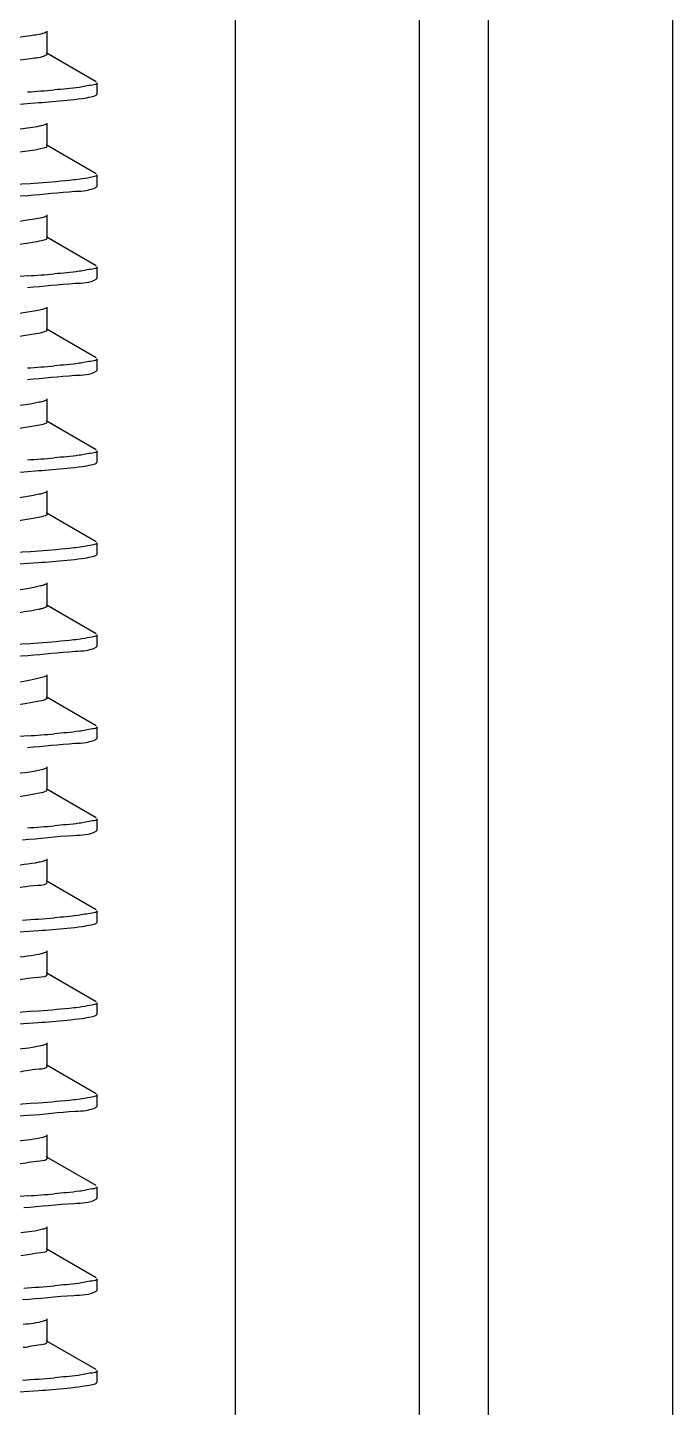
# Model space of a CAD drawing. Extents: x 1169373 to 1354985, y 649019 to 904199.
# Drawn here: x 1279277 to 1279397, y 805797.8 to 806055 of the extents above; entities that cross this region are included whole.
import ezdxf

# ---------------------------------------------------------------- set-up
doc = ezdxf.new("R2010")
doc.units = 0
doc.header["$LTSCALE"] = 1000
doc.header["$MEASUREMENT"] = 0

# ---------------------------------------------------------------- blocks, each defined once
blk = doc.blocks.new('gfhhrryyfd')
at = {"linetype": 'Continuous'}
for p, q in [((3693422.89, -1741005.43), (3693422.89, -1744418.97)), ((3693457.18, -1741005.43), (3693457.18, -1744418.97)), ((3693470.04, -1741005.43), (3693470.04, -1744418.97)), ((3693504.33, -1741005.43), (3693504.33, -1744418.97)), ((3693387.9, -1743580.74), (3693387.9, -1743576.45)), ((3693397.01, -1743585.91), (3693387.71, -1743580.52)), ((3693397.18, -1743588.24), (3693397.18, -1743586.1)), ((3693397.18, -1743588.24), (3693397.18, -1743586.1)), ((3693397.01, -1743588.43), (3693397.18, -1743588.24)), ((3693387.9, -1743597.88), (3693387.9, -1743593.6)), ((3693397.01, -1743603.05), (3693387.71, -1743597.67)), ((3693397.18, -1743605.39), (3693397.18, -1743603.24)), ((3693397.18, -1743605.39), (3693397.18, -1743603.24)), ((3693397.01, -1743605.57), (3693397.18, -1743605.39)), ((3693387.9, -1743615.03), (3693387.9, -1743610.74)), ((3693397.01, -1743620.2), (3693387.71, -1743614.81)), ((3693397.18, -1743622.53), (3693397.18, -1743620.39)), ((3693397.18, -1743622.53), (3693397.18, -1743620.39)), ((3693397.01, -1743622.72), (3693397.18, -1743622.53)), ((3693387.9, -1743632.18), (3693387.9, -1743627.89)), ((3693397.01, -1743637.35), (3693387.71, -1743631.96)), ((3693397.18, -1743639.68), (3693397.18, -1743637.53)), ((3693397.18, -1743639.68), (3693397.18, -1743637.53)), ((3693397.01, -1743639.86), (3693397.18, -1743639.68)), ((3693387.9, -1743649.32), (3693387.9, -1743645.03)), ((3693397.01, -1743654.49), (3693387.71, -1743649.1)), ((3693397.18, -1743656.82), (3693397.18, -1743654.68)), ((3693397.18, -1743656.82), (3693397.18, -1743654.68)), ((3693397.01, -1743657.01), (3693397.18, -1743656.82)), ((3693387.9, -1743666.47), (3693387.9, -1743662.18)), ((3693397.01, -1743671.64), (3693387.71, -1743666.25)), ((3693397.18, -1743673.97), (3693397.18, -1743671.82)), ((3693397.18, -1743673.97), (3693397.18, -1743671.82)), ((3693397.01, -1743674.15), (3693397.18, -1743673.97)), ((3693387.9, -1743683.61), (3693387.9, -1743679.32)), ((3693397.01, -1743688.78), (3693387.71, -1743683.39)), ((3693397.18, -1743691.11), (3693397.18, -1743688.97)), ((3693397.18, -1743691.11), (3693397.18, -1743688.97)), ((3693397.01, -1743691.3), (3693397.18, -1743691.11)), ((3693387.9, -1743700.76), (3693387.9, -1743696.47)), ((3693386.9, -1743701.26), (3693386.42, -1743701.37)), ((3693397.01, -1743705.93), (3693387.71, -1743700.54)), ((3693397.18, -1743708.26), (3693397.18, -1743706.11)), ((3693397.18, -1743708.26), (3693397.18, -1743706.11)), ((3693397.01, -1743708.44), (3693397.18, -1743708.26)), ((3693387.9, -1743717.9), (3693387.9, -1743713.61)), ((3693397.01, -1743723.07), (3693387.71, -1743717.68)), ((3693387.11, -1743718.35), (3693386.45, -1743718.5)), ((3693397.18, -1743725.4), (3693397.18, -1743723.26)), ((3693397.18, -1743725.4), (3693397.18, -1743723.26)), ((3693397.01, -1743725.59), (3693397.18, -1743725.4)), ((3693387.9, -1743735.05), (3693387.9, -1743730.76)), ((3693397.01, -1743740.22), (3693387.71, -1743734.83)), ((3693397.18, -1743742.55), (3693397.18, -1743740.4)), ((3693397.18, -1743742.55), (3693397.18, -1743740.4)), ((3693397.01, -1743742.74), (3693397.18, -1743742.55)), ((3693387.9, -1743752.19), (3693387.9, -1743747.91)), ((3693397.01, -1743757.36), (3693387.71, -1743751.97)), ((3693397.18, -1743759.69), (3693397.18, -1743757.55)), ((3693397.18, -1743759.69), (3693397.18, -1743757.55)), ((3693397.01, -1743759.88), (3693397.18, -1743759.69)), ((3693387.9, -1743769.34), (3693387.9, -1743765.05)), ((3693397.01, -1743774.51), (3693387.71, -1743769.12)), ((3693397.18, -1743776.84), (3693397.18, -1743774.69)), ((3693397.18, -1743776.84), (3693397.18, -1743774.69)), ((3693397.01, -1743777.03), (3693397.18, -1743776.84)), ((3693387.9, -1743786.48), (3693387.9, -1743782.2)), ((3693397.01, -1743791.65), (3693387.71, -1743786.26)), ((3693397.18, -1743793.98), (3693397.18, -1743791.84)), ((3693397.18, -1743793.98), (3693397.18, -1743791.84)), ((3693397.01, -1743794.17), (3693397.18, -1743793.98)), ((3693387.9, -1743803.63), (3693387.9, -1743799.34)), ((3693397.01, -1743808.8), (3693387.71, -1743803.41)), ((3693397.18, -1743811.13), (3693397.18, -1743808.99)), ((3693397.18, -1743811.13), (3693397.18, -1743808.99)), ((3693397.01, -1743811.32), (3693397.18, -1743811.13)), ((3693387.9, -1743820.77), (3693387.9, -1743816.49)), ((3693397.01, -1743825.94), (3693387.71, -1743820.56)), ((3693397.18, -1743828.27), (3693397.18, -1743826.13)), ((3693397.18, -1743828.27), (3693397.18, -1743826.13)), ((3693397.01, -1743828.46), (3693397.18, -1743828.27))]:
    blk.add_line(p, q, dxfattribs=at)
for centre, radius, start, end in [((3693364.49, -1743293.21), 295.25, 273.829, 274.8033), ((3693364.62, -1743329.15), 293.6, 273.8442, 274.8035), ((3693364.54, -1743345.26), 294.64, 273.8345, 274.8034), ((3693364.5, -1743361.85), 295.19, 273.8294, 274.8033), ((3693383.65, -1743670.85), 13.65, 281.4996, 282.8069), ((3693364.63, -1743414.92), 293.55, 273.8446, 274.8035), ((3693364.54, -1743431.01), 294.61, 273.8348, 274.8034), ((3693363.28, -1743432.22), 310.59, 273.6947, 274.7994), ((3693364.63, -1743500.69), 293.51, 273.845, 274.8036), ((3693363.57, -1743504.42), 306.97, 273.7263, 274.8), ((3693363.29, -1743518.06), 310.48, 273.6957, 274.7994)]:
    blk.add_arc(centre, radius, start, end, dxfattribs=at)
for points, knots in [([(3693387.71, -1743576.67), (3693387.58, -1743576.74), (3693386.64, -1743577.08), (3693385.65, -1743577.22), (3693384.81, -1743577.34)], [0, 0, 0, 0, 0.145106, 1, 1, 1, 1]), ([(3693384.81, -1743577.34), (3693377.51, -1743578.39), (3693352.2, -1743579.54), (3693319.13, -1743581.07), (3693288.79, -1743582.76), (3693276.3, -1743583.49), (3693271.7, -1743584.25)], [0, 0, 0, 0, 0.195214, 0.66949, 0.876579, 1, 1, 1, 1]), ([(3693384.81, -1743581.62), (3693376.9, -1743582.77), (3693356.22, -1743583.61), (3693329.25, -1743585), (3693304.79, -1743586.15), (3693289, -1743586.91), (3693277.71, -1743587.92), (3693271.71, -1743588.3), (3693269.83, -1743588.95)], [0, 0, 0, 0, 0.2081, 0.537452, 0.703534, 0.845734, 0.94828, 1, 1, 1, 1]), ([(3693387.89, -1743580.74), (3693387.89, -1743580.84), (3693386.81, -1743581.55), (3693385.79, -1743581.48), (3693384.81, -1743581.62)], [0, 0, 0, 0, 0.090621, 1, 1, 1, 1]), ([(3693397.18, -1743586.1), (3693397.18, -1743586.41), (3693395.53, -1743586.61), (3693394.69, -1743586.84), (3693393.86, -1743586.95)], [0, 0, 0, 0, 0.27149, 1, 1, 1, 1]), ([(3693386.29, -1743589.8), (3693387.13, -1743589.74), (3693389.83, -1743589.53), (3693392.54, -1743589.28), (3693394.4, -1743589.02)], [0, 0, 0, 0, 0.30751, 1, 1, 1, 1]), ([(3693394.4, -1743589.02), (3693394.97, -1743588.94), (3693395.84, -1743588.79), (3693396.73, -1743588.59), (3693397.01, -1743588.43)], [0, 0, 0, 0, 0.642991, 1, 1, 1, 1]), ([(3693271.01, -1743595.25), (3693279.28, -1743594.64), (3693317.71, -1743592.77), (3693356.2, -1743592.01), (3693386.29, -1743589.8)], [0, 0, 0, 0, 0.21564, 1, 1, 1, 1]), ([(3693385.18, -1743594.43), (3693377.87, -1743595.55), (3693358.43, -1743596.36), (3693327.25, -1743597.91), (3693296.65, -1743599.61), (3693277.91, -1743600.24), (3693271.16, -1743601.48)], [0, 0, 0, 0, 0.194105, 0.509785, 0.82001, 1, 1, 1, 1]), ([(3693387.71, -1743593.82), (3693387.43, -1743593.97), (3693386.57, -1743594.19), (3693385.73, -1743594.34), (3693385.18, -1743594.43)], [0, 0, 0, 0, 0.36416, 1, 1, 1, 1]), ([(3693385.18, -1743598.71), (3693377.38, -1743599.91), (3693356.73, -1743600.7), (3693329.72, -1743602.12), (3693305.06, -1743603.29), (3693289.09, -1743604.05), (3693277.72, -1743605.08), (3693271.67, -1743605.44), (3693269.8, -1743606.1)], [0, 0, 0, 0, 0.204575, 0.534732, 0.702004, 0.845303, 0.948449, 1, 1, 1, 1]), ([(3693387.9, -1743597.88), (3693387.9, -1743598.15), (3693386.58, -1743598.43), (3693385.86, -1743598.61), (3693385.18, -1743598.71)], [0, 0, 0, 0, 0.278319, 1, 1, 1, 1]), ([(3693386.29, -1743604.8), (3693378.04, -1743605.41), (3693339.61, -1743607.28), (3693301.12, -1743608.04), (3693271.01, -1743610.25)], [0, 0, 0, 0, 0.215051, 1, 1, 1, 1]), ([(3693394.4, -1743604.02), (3693393.89, -1743604.09), (3693391.19, -1743604.42), (3693388.48, -1743604.64), (3693386.29, -1743604.8)], [0, 0, 0, 0, 0.191313, 1, 1, 1, 1]), ([(3693397.18, -1743603.24), (3693397.18, -1743603.51), (3693395.81, -1743603.74), (3693395.1, -1743603.92), (3693394.4, -1743604.02)], [0, 0, 0, 0, 0.274533, 1, 1, 1, 1]), ([(3693272.88, -1743612.26), (3693281.01, -1743611.7), (3693318.15, -1743609.92), (3693355.34, -1743609.06), (3693384.31, -1743607.08)], [0, 0, 0, 0, 0.219067, 1, 1, 1, 1]), ([(3693384.31, -1743607.08), (3693387.25, -1743606.88), (3693391.37, -1743606.31), (3693395.86, -1743606.23), (3693397.01, -1743605.57)], [0, 0, 0, 0, 0.690176, 1, 1, 1, 1]), ([(3693385.53, -1743611.52), (3693378.3, -1743612.71), (3693358.77, -1743613.46), (3693327.4, -1743615.05), (3693296.55, -1743616.79), (3693277.66, -1743617.36), (3693270.96, -1743618.67)], [0, 0, 0, 0, 0.1914, 0.508904, 0.82143, 1, 1, 1, 1]), ([(3693387.71, -1743610.96), (3693387.46, -1743611.1), (3693386.73, -1743611.3), (3693385.99, -1743611.44), (3693385.53, -1743611.52)], [0, 0, 0, 0, 0.370146, 1, 1, 1, 1]), ([(3693387.89, -1743615.03), (3693387.89, -1743615.27), (3693386.77, -1743615.55), (3693386.12, -1743615.71), (3693385.53, -1743615.8)], [0, 0, 0, 0, 0.281673, 1, 1, 1, 1]), ([(3693385.53, -1743615.8), (3693377.86, -1743617.06), (3693357.23, -1743617.79), (3693330.21, -1743619.25), (3693305.34, -1743620.42), (3693289.21, -1743621.18), (3693277.74, -1743622.23), (3693271.64, -1743622.58), (3693269.77, -1743623.26)], [0, 0, 0, 0, 0.200932, 0.531835, 0.700309, 0.844745, 0.948548, 1, 1, 1, 1]), ([(3693397.18, -1743620.39), (3693397.18, -1743620.7), (3693395.54, -1743620.9), (3693394.71, -1743621.13), (3693393.89, -1743621.24)], [0, 0, 0, 0, 0.27161, 1, 1, 1, 1]), ([(3693384.31, -1743622.09), (3693376.18, -1743622.64), (3693339.04, -1743624.43), (3693301.85, -1743625.29), (3693272.88, -1743627.26)], [0, 0, 0, 0, 0.219037, 1, 1, 1, 1]), ([(3693384.25, -1743624.23), (3693387.2, -1743624.03), (3693391.34, -1743623.46), (3693395.86, -1743623.38), (3693397.01, -1743622.72)], [0, 0, 0, 0, 0.690266, 1, 1, 1, 1]), ([(3693387.71, -1743628.11), (3693387.5, -1743628.23), (3693386.87, -1743628.41), (3693386.24, -1743628.54), (3693385.85, -1743628.61)], [0, 0, 0, 0, 0.376739, 1, 1, 1, 1]), ([(3693385.85, -1743628.61), (3693379.55, -1743629.72), (3693362.13, -1743630.41), (3693333.27, -1743632.02), (3693302.68, -1743633.39), (3693283.03, -1743634.39), (3693275, -1743635.25)], [0, 0, 0, 0, 0.172879, 0.468878, 0.781995, 1, 1, 1, 1]), ([(3693385.85, -1743632.89), (3693379.55, -1743634.01), (3693362.13, -1743634.7), (3693333.27, -1743636.31), (3693302.68, -1743637.68), (3693283.03, -1743638.68), (3693275, -1743639.54)], [0, 0, 0, 0, 0.172879, 0.468878, 0.781995, 1, 1, 1, 1]), ([(3693387.89, -1743632.18), (3693387.89, -1743632.38), (3693386.94, -1743632.67), (3693386.36, -1743632.8), (3693385.85, -1743632.89)], [0, 0, 0, 0, 0.285344, 1, 1, 1, 1]), ([(3693397.18, -1743637.53), (3693397.18, -1743637.84), (3693395.53, -1743638.05), (3693394.7, -1743638.28), (3693393.87, -1743638.38)], [0, 0, 0, 0, 0.271534, 1, 1, 1, 1]), ([(3693384.21, -1743641.38), (3693387.18, -1743641.18), (3693391.33, -1743640.6), (3693395.86, -1743640.53), (3693397.01, -1743639.86)], [0, 0, 0, 0, 0.690313, 1, 1, 1, 1]), ([(3693386.15, -1743645.7), (3693380.06, -1743646.86), (3693362.92, -1743647.48), (3693334.32, -1743649.14), (3693303.59, -1743650.49), (3693283.72, -1743651.5), (3693275.52, -1743652.34)], [0, 0, 0, 0, 0.167774, 0.461831, 0.776883, 1, 1, 1, 1]), ([(3693387.71, -1743645.25), (3693387.53, -1743645.36), (3693387, -1743645.52), (3693386.47, -1743645.64), (3693386.15, -1743645.7)], [0, 0, 0, 0, 0.384134, 1, 1, 1, 1]), ([(3693386.15, -1743649.98), (3693380.06, -1743651.15), (3693362.92, -1743651.77), (3693334.32, -1743653.43), (3693303.59, -1743654.77), (3693283.72, -1743655.79), (3693275.52, -1743656.63)], [0, 0, 0, 0, 0.167774, 0.461831, 0.776883, 1, 1, 1, 1]), ([(3693387.89, -1743649.32), (3693387.89, -1743649.5), (3693387.09, -1743649.78), (3693386.59, -1743649.9), (3693386.15, -1743649.98)], [0, 0, 0, 0, 0.289775, 1, 1, 1, 1]), ([(3693397.18, -1743654.68), (3693397.18, -1743654.99), (3693395.53, -1743655.2), (3693394.69, -1743655.42), (3693393.86, -1743655.53)], [0, 0, 0, 0, 0.271494, 1, 1, 1, 1]), ([(3693271.12, -1743663.82), (3693279.41, -1743663.21), (3693317.82, -1743661.34), (3693356.28, -1743660.59), (3693386.33, -1743658.38)], [0, 0, 0, 0, 0.216129, 1, 1, 1, 1]), ([(3693386.33, -1743658.38), (3693387.16, -1743658.32), (3693389.86, -1743658.1), (3693392.56, -1743657.86), (3693394.41, -1743657.6)], [0, 0, 0, 0, 0.307527, 1, 1, 1, 1]), ([(3693394.41, -1743657.6), (3693394.98, -1743657.52), (3693395.85, -1743657.37), (3693396.74, -1743657.17), (3693397.01, -1743657.01)], [0, 0, 0, 0, 0.642834, 1, 1, 1, 1]), ([(3693386.42, -1743662.79), (3693380.55, -1743664.01), (3693363.7, -1743664.54), (3693335.36, -1743666.26), (3693304.52, -1743667.58), (3693284.44, -1743668.6), (3693276.07, -1743669.43)], [0, 0, 0, 0, 0.162646, 0.454753, 0.771748, 1, 1, 1, 1]), ([(3693387.71, -1743662.4), (3693387.56, -1743662.48), (3693387.13, -1743662.63), (3693386.69, -1743662.73), (3693386.42, -1743662.79)], [0, 0, 0, 0, 0.392529, 1, 1, 1, 1]), ([(3693387.9, -1743666.47), (3693387.89, -1743666.64), (3693387.18, -1743666.91), (3693386.71, -1743667.02), (3693386.31, -1743667.1)], [0, 0, 0, 0, 0.292517, 1, 1, 1, 1]), ([(3693386.31, -1743667.1), (3693380.37, -1743668.28), (3693363.48, -1743668.86), (3693335.14, -1743670.55), (3693304.39, -1743671.87), (3693284.4, -1743672.89), (3693276.07, -1743673.72)], [0, 0, 0, 0, 0.164346, 0.456483, 0.772538, 1, 1, 1, 1]), ([(3693397.18, -1743671.82), (3693397.18, -1743672.09), (3693395.82, -1743672.32), (3693395.11, -1743672.5), (3693394.41, -1743672.6)], [0, 0, 0, 0, 0.274605, 1, 1, 1, 1]), ([(3693386.33, -1743673.38), (3693378.1, -1743673.99), (3693339.69, -1743675.86), (3693301.23, -1743676.63), (3693271.12, -1743678.82)], [0, 0, 0, 0, 0.214712, 1, 1, 1, 1]), ([(3693394.41, -1743672.6), (3693393.9, -1743672.67), (3693391.21, -1743673), (3693388.52, -1743673.22), (3693386.33, -1743673.38)], [0, 0, 0, 0, 0.191302, 1, 1, 1, 1]), ([(3693394.4, -1743674.75), (3693394.97, -1743674.66), (3693395.84, -1743674.51), (3693396.73, -1743674.31), (3693397.01, -1743674.15)], [0, 0, 0, 0, 0.642987, 1, 1, 1, 1]), ([(3693271.01, -1743680.97), (3693279.28, -1743680.37), (3693317.71, -1743678.49), (3693356.2, -1743677.74), (3693386.29, -1743675.52)], [0, 0, 0, 0, 0.215653, 1, 1, 1, 1]), ([(3693386.29, -1743675.52), (3693387.13, -1743675.46), (3693389.83, -1743675.25), (3693392.54, -1743675.01), (3693394.4, -1743674.75)], [0, 0, 0, 0, 0.307511, 1, 1, 1, 1]), ([(3693387.71, -1743679.54), (3693387.58, -1743679.61), (3693387.24, -1743679.74), (3693386.89, -1743679.83), (3693386.67, -1743679.88)], [0, 0, 0, 0, 0.401923, 1, 1, 1, 1]), ([(3693386.67, -1743679.88), (3693380.01, -1743681.4), (3693353.97, -1743681.9), (3693319.98, -1743683.89), (3693288.17, -1743685.75), (3693275.22, -1743686.35), (3693270.73, -1743687.3)], [0, 0, 0, 0, 0.176446, 0.666999, 0.881663, 1, 1, 1, 1]), ([(3693386.37, -1743684.23), (3693379.25, -1743685.68), (3693359.1, -1743686.13), (3693326.81, -1743688.16), (3693297.34, -1743689.17), (3693278.61, -1743690.69), (3693272.11, -1743691.13), (3693270, -1743691.76)], [0, 0, 0, 0, 0.18687, 0.514831, 0.834376, 0.943334, 1, 1, 1, 1]), ([(3693387.89, -1743683.61), (3693387.89, -1743683.75), (3693387.37, -1743684.01), (3693386.98, -1743684.09), (3693386.67, -1743684.17)], [0, 0, 0, 0, 0.301807, 1, 1, 1, 1]), ([(3693394.4, -1743689.75), (3693393.89, -1743689.82), (3693391.19, -1743690.15), (3693388.48, -1743690.37), (3693386.29, -1743690.53)], [0, 0, 0, 0, 0.191313, 1, 1, 1, 1]), ([(3693397.18, -1743688.97), (3693397.18, -1743689.24), (3693395.81, -1743689.46), (3693395.1, -1743689.65), (3693394.4, -1743689.75)], [0, 0, 0, 0, 0.274535, 1, 1, 1, 1]), ([(3693386.29, -1743690.53), (3693378.04, -1743691.13), (3693339.61, -1743693.01), (3693301.13, -1743693.77), (3693271.01, -1743695.97)], [0, 0, 0, 0, 0.215042, 1, 1, 1, 1]), ([(3693384.31, -1743692.81), (3693387.25, -1743692.61), (3693391.37, -1743692.04), (3693395.86, -1743691.96), (3693397.01, -1743691.3)], [0, 0, 0, 0, 0.690173, 1, 1, 1, 1]), ([(3693272.88, -1743697.99), (3693281.01, -1743697.43), (3693318.15, -1743695.64), (3693355.34, -1743694.79), (3693384.31, -1743692.81)], [0, 0, 0, 0, 0.219068, 1, 1, 1, 1]), ([(3693386.9, -1743696.97), (3693380.43, -1743698.61), (3693361.11, -1743698.75), (3693329.6, -1743700.77), (3693297.56, -1743702.52), (3693277.72, -1743702.98), (3693270.75, -1743704.44)], [0, 0, 0, 0, 0.172051, 0.492047, 0.816531, 1, 1, 1, 1]), ([(3693387.71, -1743696.69), (3693387.6, -1743696.75), (3693387.34, -1743696.85), (3693387.07, -1743696.93), (3693386.9, -1743696.97)], [0, 0, 0, 0, 0.41269, 1, 1, 1, 1]), ([(3693386.42, -1743701.37), (3693379.41, -1743702.82), (3693359.48, -1743703.25), (3693327.41, -1743705.27), (3693298, -1743706.31), (3693279.07, -1743707.77), (3693272.43, -1743708.26), (3693270.2, -1743708.85)], [0, 0, 0, 0, 0.184387, 0.509861, 0.829743, 0.940495, 1, 1, 1, 1]), ([(3693387.89, -1743700.76), (3693387.89, -1743700.87), (3693387.48, -1743701.11), (3693387.16, -1743701.19), (3693386.9, -1743701.26)], [0, 0, 0, 0, 0.310032, 1, 1, 1, 1]), ([(3693384.31, -1743707.81), (3693376.19, -1743708.37), (3693339.04, -1743710.16), (3693301.86, -1743711.01), (3693272.88, -1743712.99)], [0, 0, 0, 0, 0.219029, 1, 1, 1, 1]), ([(3693397.18, -1743706.11), (3693397.18, -1743706.42), (3693395.54, -1743706.63), (3693394.71, -1743706.85), (3693393.89, -1743706.96)], [0, 0, 0, 0, 0.271614, 1, 1, 1, 1]), ([(3693384.25, -1743709.96), (3693387.2, -1743709.76), (3693391.34, -1743709.19), (3693395.86, -1743709.11), (3693397.01, -1743708.44)], [0, 0, 0, 0, 0.690264, 1, 1, 1, 1]), ([(3693387.11, -1743714.06), (3693384.95, -1743714.67), (3693378.39, -1743715.14), (3693359.57, -1743716.63), (3693330.13, -1743717.66), (3693297.93, -1743719.68), (3693277.87, -1743720.12), (3693270.8, -1743721.57)], [0, 0, 0, 0, 0.057838, 0.167543, 0.487244, 0.814181, 1, 1, 1, 1]), ([(3693387.71, -1743713.83), (3693387.63, -1743713.88), (3693387.43, -1743713.96), (3693387.23, -1743714.03), (3693387.11, -1743714.06)], [0, 0, 0, 0, 0.425019, 1, 1, 1, 1]), ([(3693387.89, -1743717.9), (3693387.89, -1743718), (3693387.58, -1743718.22), (3693387.31, -1743718.29), (3693387.11, -1743718.35)], [0, 0, 0, 0, 0.320305, 1, 1, 1, 1]), ([(3693386.45, -1743718.5), (3693379.54, -1743719.95), (3693359.82, -1743720.41), (3693327.92, -1743722.18), (3693296.37, -1743724.12), (3693277, -1743724.38), (3693270.42, -1743725.94)], [0, 0, 0, 0, 0.182223, 0.50526, 0.82533, 1, 1, 1, 1]), ([(3693397.18, -1743723.26), (3693397.18, -1743723.57), (3693395.53, -1743723.78), (3693394.7, -1743724), (3693393.87, -1743724.11)], [0, 0, 0, 0, 0.271536, 1, 1, 1, 1]), ([(3693383.3, -1743727.17), (3693386.48, -1743726.96), (3693390.92, -1743726.34), (3693395.78, -1743726.3), (3693397.01, -1743725.59)], [0, 0, 0, 0, 0.691533, 1, 1, 1, 1]), ([(3693387.29, -1743731.15), (3693386.98, -1743731.25), (3693384.87, -1743731.72), (3693382.71, -1743731.92), (3693380.89, -1743732.1)], [0, 0, 0, 0, 0.152407, 1, 1, 1, 1]), ([(3693387.71, -1743730.98), (3693387.65, -1743731.01), (3693387.51, -1743731.07), (3693387.37, -1743731.12), (3693387.29, -1743731.15)], [0, 0, 0, 0, 0.43932, 1, 1, 1, 1]), ([(3693387.89, -1743735.05), (3693387.9, -1743735.68), (3693384.28, -1743735.68), (3693382.64, -1743736.22), (3693380.89, -1743736.39)], [0, 0, 0, 0, 0.265195, 1, 1, 1, 1]), ([(3693397.18, -1743740.4), (3693397.18, -1743740.73), (3693395.41, -1743740.93), (3693394.53, -1743741.17), (3693393.65, -1743741.28)], [0, 0, 0, 0, 0.270528, 1, 1, 1, 1]), ([(3693386.34, -1743744.1), (3693387.16, -1743744.04), (3693389.86, -1743743.83), (3693392.56, -1743743.59), (3693394.41, -1743743.32)], [0, 0, 0, 0, 0.307527, 1, 1, 1, 1]), ([(3693394.41, -1743743.32), (3693394.98, -1743743.24), (3693395.85, -1743743.09), (3693396.74, -1743742.89), (3693397.01, -1743742.74)], [0, 0, 0, 0, 0.642828, 1, 1, 1, 1]), ([(3693271.13, -1743749.54), (3693279.41, -1743748.94), (3693317.82, -1743747.07), (3693356.28, -1743746.32), (3693386.34, -1743744.1)], [0, 0, 0, 0, 0.216148, 1, 1, 1, 1]), ([(3693387.71, -1743748.12), (3693387.48, -1743748.25), (3693385.4, -1743748.82), (3693383.29, -1743749), (3693381.44, -1743749.19)], [0, 0, 0, 0, 0.123951, 1, 1, 1, 1]), ([(3693387.89, -1743752.19), (3693387.9, -1743752.78), (3693384.57, -1743752.83), (3693383.06, -1743753.31), (3693381.44, -1743753.48)], [0, 0, 0, 0, 0.265624, 1, 1, 1, 1]), ([(3693386.34, -1743759.1), (3693378.1, -1743759.71), (3693339.7, -1743761.59), (3693301.24, -1743762.35), (3693271.13, -1743764.55)], [0, 0, 0, 0, 0.214698, 1, 1, 1, 1]), ([(3693394.41, -1743758.33), (3693393.9, -1743758.4), (3693391.21, -1743758.73), (3693388.52, -1743758.94), (3693386.34, -1743759.1)], [0, 0, 0, 0, 0.191302, 1, 1, 1, 1]), ([(3693397.18, -1743757.55), (3693397.18, -1743757.82), (3693395.82, -1743758.04), (3693395.11, -1743758.23), (3693394.41, -1743758.33)], [0, 0, 0, 0, 0.274607, 1, 1, 1, 1]), ([(3693271.01, -1743766.7), (3693279.29, -1743766.09), (3693317.72, -1743764.22), (3693356.2, -1743763.47), (3693386.3, -1743761.25)], [0, 0, 0, 0, 0.215666, 1, 1, 1, 1]), ([(3693386.3, -1743761.25), (3693387.13, -1743761.19), (3693389.83, -1743760.98), (3693392.54, -1743760.73), (3693394.4, -1743760.47)], [0, 0, 0, 0, 0.307511, 1, 1, 1, 1]), ([(3693394.4, -1743760.47), (3693394.97, -1743760.39), (3693395.84, -1743760.24), (3693396.73, -1743760.04), (3693397.01, -1743759.88)], [0, 0, 0, 0, 0.642983, 1, 1, 1, 1]), ([(3693387.71, -1743765.27), (3693387.5, -1743765.39), (3693385.6, -1743765.93), (3693383.66, -1743766.1), (3693381.97, -1743766.28)], [0, 0, 0, 0, 0.1262, 1, 1, 1, 1]), ([(3693387.89, -1743769.34), (3693387.9, -1743769.88), (3693384.86, -1743769.97), (3693383.45, -1743770.41), (3693381.97, -1743770.57)], [0, 0, 0, 0, 0.266409, 1, 1, 1, 1]), ([(3693397.18, -1743774.69), (3693397.18, -1743774.96), (3693395.81, -1743775.19), (3693395.1, -1743775.37), (3693394.4, -1743775.47)], [0, 0, 0, 0, 0.274537, 1, 1, 1, 1]), ([(3693386.3, -1743776.25), (3693378.05, -1743776.86), (3693339.62, -1743778.73), (3693301.13, -1743779.49), (3693271.01, -1743781.7)], [0, 0, 0, 0, 0.215033, 1, 1, 1, 1]), ([(3693384.31, -1743778.54), (3693387.25, -1743778.34), (3693391.37, -1743777.77), (3693395.86, -1743777.68), (3693397.01, -1743777.03)], [0, 0, 0, 0, 0.690169, 1, 1, 1, 1]), ([(3693394.4, -1743775.47), (3693393.89, -1743775.55), (3693391.19, -1743775.88), (3693388.48, -1743776.09), (3693386.3, -1743776.25)], [0, 0, 0, 0, 0.191313, 1, 1, 1, 1]), ([(3693272.88, -1743783.71), (3693281.01, -1743783.16), (3693318.15, -1743781.37), (3693355.34, -1743780.51), (3693384.31, -1743778.54)], [0, 0, 0, 0, 0.219069, 1, 1, 1, 1]), ([(3693387.71, -1743782.41), (3693387.51, -1743782.53), (3693385.79, -1743783.04), (3693384.02, -1743783.2), (3693382.48, -1743783.37)], [0, 0, 0, 0, 0.128627, 1, 1, 1, 1]), ([(3693387.89, -1743786.48), (3693387.9, -1743786.98), (3693385.13, -1743787.11), (3693383.84, -1743787.51), (3693382.48, -1743787.66)], [0, 0, 0, 0, 0.267355, 1, 1, 1, 1]), ([(3693397.18, -1743791.84), (3693397.18, -1743792.15), (3693395.54, -1743792.36), (3693394.71, -1743792.58), (3693393.89, -1743792.69)], [0, 0, 0, 0, 0.271617, 1, 1, 1, 1]), ([(3693384.31, -1743793.54), (3693376.19, -1743794.09), (3693339.05, -1743795.88), (3693301.86, -1743796.74), (3693272.88, -1743798.71)], [0, 0, 0, 0, 0.219021, 1, 1, 1, 1]), ([(3693383.52, -1743795.74), (3693386.64, -1743795.53), (3693391.02, -1743794.92), (3693395.8, -1743794.87), (3693397.01, -1743794.17)], [0, 0, 0, 0, 0.691245, 1, 1, 1, 1]), ([(3693387.71, -1743799.56), (3693387.52, -1743799.66), (3693385.97, -1743800.14), (3693384.36, -1743800.3), (3693382.97, -1743800.46)], [0, 0, 0, 0, 0.131334, 1, 1, 1, 1]), ([(3693387.9, -1743803.63), (3693387.9, -1743804.08), (3693385.4, -1743804.25), (3693384.2, -1743804.61), (3693382.97, -1743804.75)], [0, 0, 0, 0, 0.26871, 1, 1, 1, 1]), ([(3693397.18, -1743808.99), (3693397.18, -1743809.31), (3693395.43, -1743809.51), (3693394.56, -1743809.75), (3693393.69, -1743809.86)], [0, 0, 0, 0, 0.270699, 1, 1, 1, 1]), ([(3693383.3, -1743812.89), (3693386.48, -1743812.68), (3693390.93, -1743812.07), (3693395.78, -1743812.02), (3693397.01, -1743811.32)], [0, 0, 0, 0, 0.691524, 1, 1, 1, 1]), ([(3693387.71, -1743816.7), (3693387.54, -1743816.8), (3693386.14, -1743817.25), (3693384.69, -1743817.4), (3693383.43, -1743817.55)], [0, 0, 0, 0, 0.134033, 1, 1, 1, 1]), ([(3693387.89, -1743820.77), (3693387.9, -1743821.19), (3693385.65, -1743821.39), (3693384.55, -1743821.7), (3693383.43, -1743821.84)], [0, 0, 0, 0, 0.269812, 1, 1, 1, 1]), ([(3693397.18, -1743826.13), (3693397.18, -1743826.46), (3693395.41, -1743826.65), (3693394.54, -1743826.9), (3693393.65, -1743827.01)], [0, 0, 0, 0, 0.270533, 1, 1, 1, 1]), ([(3693394.41, -1743829.05), (3693394.98, -1743828.97), (3693395.85, -1743828.82), (3693396.74, -1743828.62), (3693397.01, -1743828.46)], [0, 0, 0, 0, 0.642823, 1, 1, 1, 1]), ([(3693271.13, -1743835.27), (3693279.42, -1743834.67), (3693317.82, -1743832.8), (3693356.28, -1743832.04), (3693386.34, -1743829.83)], [0, 0, 0, 0, 0.216168, 1, 1, 1, 1]), ([(3693386.34, -1743829.83), (3693387.17, -1743829.77), (3693389.86, -1743829.56), (3693392.56, -1743829.31), (3693394.41, -1743829.05)], [0, 0, 0, 0, 0.307528, 1, 1, 1, 1])]:
    blk.add_open_spline(points, degree=3, knots=knots, dxfattribs=at)
for points in [[(3693393.86, -1743586.95), (3693392.32, -1743587.15), (3693390.77, -1743587.29), (3693389.22, -1743587.43)], [(3693393.89, -1743621.24), (3693392.33, -1743621.44), (3693390.77, -1743621.58), (3693389.21, -1743621.72)], [(3693393.87, -1743638.38), (3693392.32, -1743638.58), (3693390.77, -1743638.73), (3693389.21, -1743638.86)], [(3693393.86, -1743655.53), (3693392.32, -1743655.73), (3693390.77, -1743655.87), (3693389.22, -1743656.01)], [(3693393.89, -1743706.96), (3693392.33, -1743707.16), (3693390.77, -1743707.31), (3693389.21, -1743707.44)], [(3693393.87, -1743724.11), (3693392.32, -1743724.31), (3693390.77, -1743724.45), (3693389.21, -1743724.59)], [(3693393.65, -1743741.28), (3693392.19, -1743741.47), (3693390.73, -1743741.6), (3693389.27, -1743741.73)], [(3693393.89, -1743792.69), (3693392.33, -1743792.89), (3693390.77, -1743793.04), (3693389.21, -1743793.17)], [(3693393.69, -1743809.86), (3693392.22, -1743810.05), (3693390.74, -1743810.18), (3693389.25, -1743810.31)], [(3693393.65, -1743827.01), (3693392.19, -1743827.19), (3693390.73, -1743827.33), (3693389.27, -1743827.45)]]:
    blk.add_open_spline(points, degree=3, dxfattribs=at)

msp = doc.modelspace()

# ---------------------------------------------------------------- block references
at = {"lineweight": -3, "xscale": 0.9999959487468004, "yscale": 0.999995949678123, "zscale": 0.9999959495959999}
msp.add_blockref('gfhhrryyfd', (-2414092.33, 2549623.71), dxfattribs=at)

doc.saveas('drawing.dxf')
